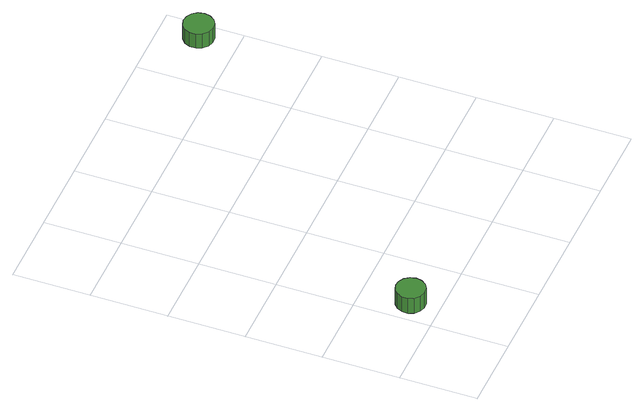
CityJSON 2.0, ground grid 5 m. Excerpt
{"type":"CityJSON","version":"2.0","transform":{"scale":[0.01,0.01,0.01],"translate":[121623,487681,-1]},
"CityObjects":{
"tree1":{"type":"SolitaryVegetationObject","attributes":{"function":"something"},"geometry":[{"type":"MultiSurface","lod":"1","boundaries":[[[0,1,2,3,4,5,6,7,8,9,10,11,12,13,14]],[[15,16,17,18,19,20,21,22,23,24,25,26,27,28,29]],[[0,29,28,1]],[[1,28,27,2]],[[2,27,26,3]],[[3,26,25,4]],[[4,25,24,5]],[[5,24,23,6]],[[6,23,22,7]],[[7,22,21,8]],[[8,21,20,9]],[[9,20,19,10]],[[10,19,18,11]],[[11,18,17,12]],[[12,17,16,13]],[[13,16,15,14]],[[14,15,29,0]]]}]},
"tree2":{"type":"SolitaryVegetationObject","attributes":{"function":"something"},"geometry":[{"type":"MultiSurface","lod":"1","boundaries":[[[30,31,32,33,34,35,36,37,38,39,40,41,42,43,44]],[[45,46,47,48,49,50,51,52,53,54,55,56,57,58,59]],[[30,59,58,31]],[[31,58,57,32]],[[32,57,56,33]],[[33,56,55,34]],[[34,55,54,35]],[[35,54,53,36]],[[36,53,52,37]],[[37,52,51,38]],[[38,51,50,39]],[[39,50,49,40]],[[40,49,48,41]],[[41,48,47,42]],[[42,47,46,43]],[[43,46,45,44]],[[44,45,59,30]]]}]}
},
"vertices":[
[244,190,197],[236,228,197],[213,260,197],[179,279,197],[140,283,197],[103,271,197],[73,245,197],[58,209,197],[58,170,197],[73,134,197],[103,108,197],[140,96,197],[179,100,197],[213,120,197],[236,151,197],[236,151,76],[213,120,76],[179,100,76],[140,96,76],[103,108,76],[73,134,76],[58,170,76],[58,209,76],[73,245,76],[103,271,76],[140,283,76],[179,279,76],[213,260,76],[236,228,76],[244,190,76],
[1977,2247,198],[1969,2287,198],[1945,2320,198],[1910,2340,198],[1869,2345,198],[1831,2332,198],[1800,2305,198],[1784,2268,198],[1784,2227,198],[1800,2190,198],[1831,2163,198],[1869,2150,198],[1910,2154,198],[1945,2175,198],[1969,2208,198],[1969,2208,86],[1945,2175,86],[1910,2154,86],[1869,2150,86],[1831,2163,86],[1800,2190,86],[1784,2227,86],[1784,2268,86],[1800,2305,86],[1831,2332,86],[1869,2345,86],[1910,2340,86],[1945,2320,86],[1969,2287,86],[1977,2247,86]
]}
